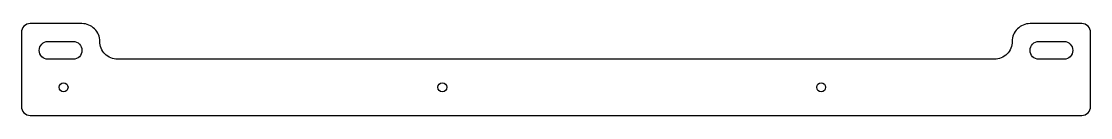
# Model space of a CAD drawing. Header units: inches. Extents: x -11.8 to 3.2, y 0 to 1.3.
import ezdxf

# ---------------------------------------------------------------- set-up
doc = ezdxf.new("R2010")
doc.units = ezdxf.units.IN
doc.header["$MEASUREMENT"] = 0

msp = doc.modelspace()

# ---------------------------------------------------------------- linework, layer by layer
for points in [[(3.189, 1.162, 0.414214), (3.064, 1.287), (2.339, 1.287, 0.414214), (2.089, 1.037, -0.414214), (1.839, 0.787), (-10.461, 0.787, -0.414214), (-10.711, 1.037, 0.414214), (-10.961, 1.287), (-11.686, 1.287, 0.414214), (-11.811, 1.162), (-11.811, 0.125, 0.414214), (-11.686, 0), (3.064, 0, 0.414214), (3.189, 0.125)], [(-11.436, 1.037), (-11.086, 1.037, -1), (-11.086, 0.787), (-11.436, 0.787, -1)], [(2.464, 0.787, -1), (2.464, 1.037), (2.814, 1.037, -1), (2.814, 0.787)]]:
    msp.add_lwpolyline(points, format="xyb", close=True)
for centre in [(-11.22, 0.394), (-5.906, 0.394), (-0.591, 0.394)]:
    msp.add_circle(centre, 0.063)

doc.saveas('drawing.dxf')
